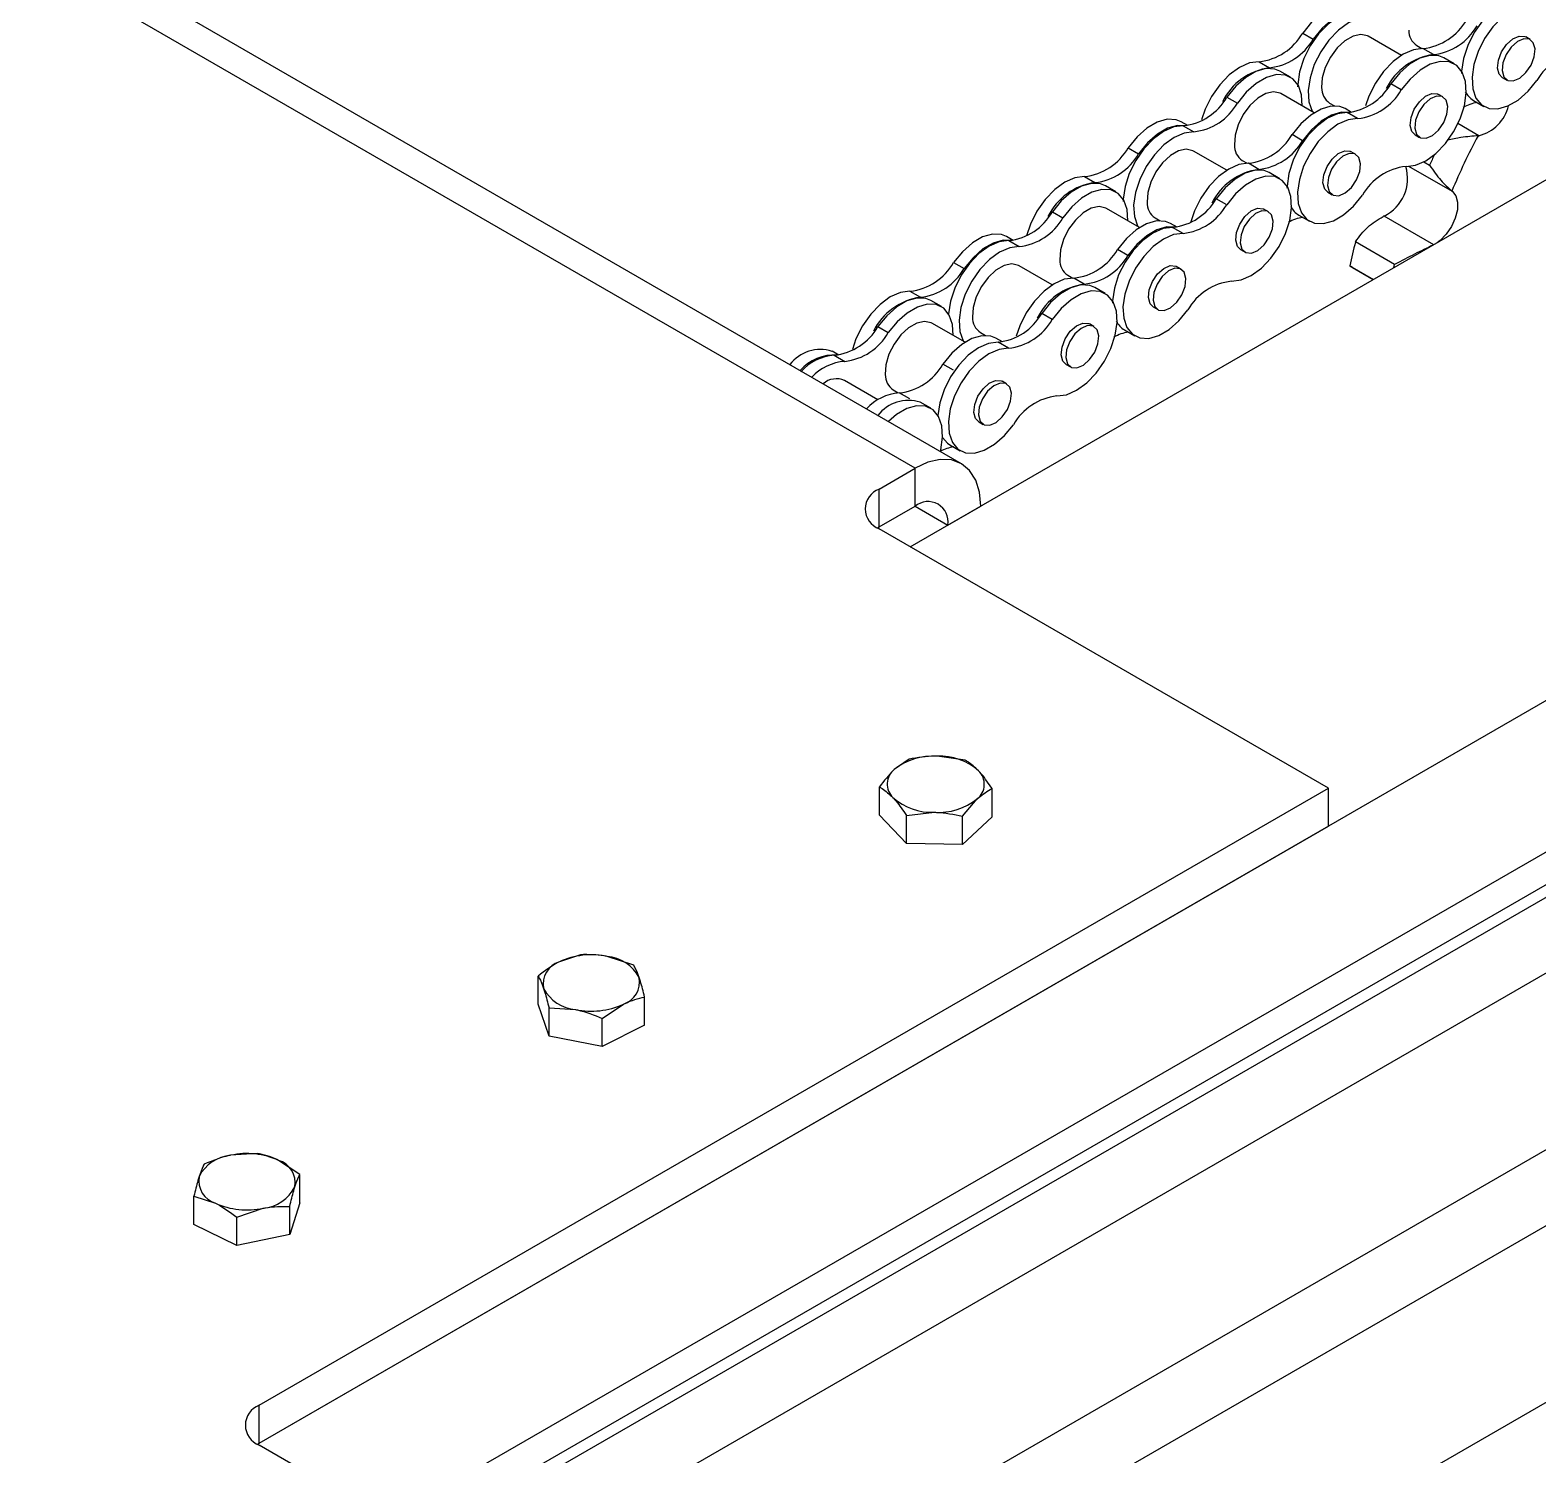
# Model space of a CAD drawing. Header units: metres. Extents: x 0 to 21025, y 0 to 14850.
# Drawn here: x 12604.3 to 12759.1, y 4467.9 to 4614.2 of the extents above; entities that cross this region are included whole.
import ezdxf

# ---------------------------------------------------------------- set-up
doc = ezdxf.new("R2010")
doc.units = ezdxf.units.M
doc.header["$LTSCALE"] = 25
doc.layers.add('SL4', color=4, linetype='Continuous')

msp = doc.modelspace()

# ---------------------------------------------------------------- linework, layer by layer
at = {"layer": 'SL4'}
for p, q in [((12694.644, 4561.139), (13249.722, 4881.578)), ((12627.802, 4469.097), (13296.02, 4854.851)), ((13302.755, 4843.186), (12635.952, 4458.248)), ((12695.145, 4569.207), (12603.221, 4622.274)), ((12699.907, 4569.679), (12607.983, 4622.745)), ((12734.932, 4613.898), (12736.007, 4613.277)), ((12745.061, 4611.602), (12741.654, 4613.569)), ((12746.653, 4612.603), (12747.166, 4612.307)), ((12758.293, 4613.225), (12757.827, 4613.494)), ((12730.453, 4610.951), (12731.528, 4610.331)), ((12748.351, 4611.684), (12747.276, 4612.304)), ((12750.499, 4610.727), (12749.424, 4611.347)), ((12733.676, 4609.374), (12732.601, 4609.995)), ((12755.429, 4609.34), (12755.894, 4609.071)), ((12745.054, 4608.055), (12743.979, 4608.675)), ((12727.156, 4607.323), (12728.231, 4606.702)), ((12736.103, 4605.71), (12732.696, 4607.677)), ((12737.695, 4606.71), (12738.207, 4606.414)), ((12749.334, 4607.333), (12748.869, 4607.602)), ((12752.463, 4606.986), (12753.538, 4606.365)), ((12723.136, 4604.394), (12722.46, 4604.784)), ((12739.959, 4605.747), (12739.283, 4606.137)), ((12740.574, 4605.108), (12739.5, 4605.729)), ((12722.677, 4604.376), (12723.751, 4603.756)), ((12734.913, 4602.845), (12733.838, 4603.465)), ((12746.47, 4603.447), (12746.936, 4603.178)), ((12753.029, 4603.356), (12750.872, 4604.6)), ((12717.015, 4602.112), (12718.09, 4601.492)), ((12727.144, 4599.817), (12723.737, 4601.784)), ((12740.376, 4601.44), (12739.91, 4601.709)), ((12728.736, 4600.817), (12729.249, 4600.522)), ((12730.434, 4599.898), (12729.359, 4600.519)), ((12750.306, 4597.623), (12745.84, 4600.201)), ((12747.371, 4600.673), (12747.962, 4600.332)), ((12712.536, 4599.166), (12713.611, 4598.546)), ((12732.582, 4598.941), (12731.507, 4599.562)), ((12715.759, 4597.589), (12714.684, 4598.209)), ((12727.137, 4596.269), (12726.062, 4596.89)), ((12737.512, 4597.554), (12737.977, 4597.286)), ((12709.239, 4595.537), (12710.314, 4594.917)), ((12718.186, 4593.925), (12714.779, 4595.891)), ((12731.417, 4595.547), (12730.951, 4595.816)), ((12719.778, 4594.925), (12720.29, 4594.629)), ((12722.042, 4593.962), (12721.366, 4594.352)), ((12722.657, 4593.323), (12721.583, 4593.944)), ((12734.546, 4595.2), (12735.621, 4594.58)), ((12748.38, 4592.161), (12743.282, 4595.104)), ((12705.219, 4592.609), (12704.543, 4592.999)), ((12704.76, 4592.591), (12705.834, 4591.971)), ((12744.37, 4590.143), (12740.349, 4592.464)), ((12716.996, 4591.059), (12715.921, 4591.68)), ((12728.553, 4591.662), (12729.019, 4591.393)), ((12699.098, 4590.327), (12700.173, 4589.707)), ((12709.227, 4588.032), (12705.82, 4589.999)), ((12722.459, 4589.655), (12721.993, 4589.924)), ((12739.779, 4589.994), (12742.204, 4588.594)), ((12740.058, 4589.857), (12739.779, 4589.994)), ((12740.038, 4589.821), (12742.183, 4588.582)), ((12710.819, 4589.032), (12711.332, 4588.736)), ((12712.517, 4588.113), (12711.442, 4588.733)), ((12714.665, 4587.156), (12713.59, 4587.777)), ((12694.619, 4587.381), (12695.694, 4586.76)), ((12697.842, 4585.804), (12696.767, 4586.424)), ((12861.826, 4585.274), (12656.765, 4466.895)), ((12862.952, 4584.624), (12657.891, 4466.245)), ((12709.22, 4584.484), (12708.145, 4585.105)), ((12719.595, 4585.769), (12720.06, 4585.5)), ((12691.322, 4583.752), (12692.397, 4583.132)), ((12700.269, 4582.139), (12696.862, 4584.106)), ((12701.861, 4583.14), (12702.373, 4582.844)), ((12713.5, 4583.762), (12713.034, 4584.031)), ((12716.629, 4583.415), (12717.704, 4582.795)), ((12704.125, 4582.176), (12703.449, 4582.566)), ((12704.74, 4581.538), (12703.665, 4582.158)), ((12687.302, 4580.824), (12686.626, 4581.214)), ((12686.843, 4580.806), (12687.917, 4580.185)), ((12699.079, 4579.274), (12698.004, 4579.895)), ((12710.636, 4579.877), (12711.102, 4579.608)), ((12864.194, 4577.573), (12657.891, 4458.476)), ((12691.31, 4576.247), (12687.903, 4578.213)), ((12692.902, 4577.247), (12693.415, 4576.951)), ((12694.599, 4576.328), (12693.525, 4576.948)), ((12704.542, 4577.87), (12704.076, 4578.138)), ((12696.748, 4575.371), (12695.673, 4575.991)), ((12701.678, 4573.984), (12702.143, 4573.715)), ((12698.712, 4571.63), (12699.787, 4571.009)), ((12691.442, 4567.069), (12695.145, 4569.207)), ((12695.145, 4565.318), (12695.145, 4569.207)), ((12691.442, 4563.18), (12691.442, 4567.069)), ((12691.442, 4563.18), (12695.145, 4565.318)), ((12695.145, 4565.318), (12698.513, 4563.374)), ((12698.513, 4563.374), (12701.88, 4565.318)), ((12701.88, 4565.316), (12701.88, 4565.318)), ((12691.282, 4563.084), (12691.442, 4563.18)), ((12737.573, 4536.356), (12691.442, 4562.987)), ((12698.513, 4563.372), (12698.513, 4563.374)), ((12848.877, 4550.579), (12679.229, 4452.643)), ((12700.292, 4539.239), (12697.406, 4539.65)), ((12694.52, 4539.331), (12693.009, 4538.276)), ((12627.802, 4472.986), (12737.573, 4536.356)), ((12691.497, 4533.59), (12691.497, 4536.492)), ((12700.016, 4533.469), (12701.528, 4535.253)), ((12703.04, 4533.406), (12703.04, 4536.308)), ((12737.573, 4532.467), (12737.573, 4536.356)), ((12694.245, 4530.659), (12691.497, 4533.59)), ((12694.245, 4533.56), (12697.131, 4533.879)), ((12694.245, 4530.659), (12694.245, 4533.56)), ((12700.016, 4530.567), (12700.016, 4533.469)), ((12627.802, 4469.097), (12737.573, 4532.467)), ((12703.04, 4533.406), (12700.016, 4530.567)), ((12700.016, 4530.567), (12694.245, 4530.659)), ((12660.798, 4519.26), (12658.624, 4518.528)), ((12666.261, 4518.182), (12663.53, 4519.086)), ((12656.45, 4514.166), (12656.45, 4517.067)), ((12667.376, 4512.01), (12667.376, 4514.912)), ((12657.565, 4510.896), (12656.45, 4514.166)), ((12657.565, 4510.896), (12657.565, 4513.797)), ((12657.565, 4513.797), (12660.296, 4513.623)), ((12663.028, 4512.719), (12665.202, 4514.18)), ((12663.028, 4509.818), (12663.028, 4512.719)), ((12667.376, 4512.01), (12663.028, 4509.818)), ((12663.028, 4509.818), (12657.565, 4510.896)), ((12627.602, 4498.857), (12624.882, 4498.664)), ((12631.997, 4496.697), (12629.799, 4498.142)), ((12631.997, 4493.795), (12631.997, 4496.697)), ((12767.757, 4495.972), (12706.287, 4460.486)), ((12621.118, 4491.561), (12621.118, 4494.462)), ((12621.118, 4494.462), (12623.316, 4493.747)), ((12625.514, 4492.301), (12628.233, 4493.225)), ((12631.997, 4493.795), (12630.953, 4490.517)), ((12630.953, 4490.517), (12630.953, 4493.418)), ((12625.514, 4489.4), (12625.514, 4492.301)), ((12625.514, 4489.4), (12621.118, 4491.561)), ((12630.953, 4490.517), (12625.514, 4489.4)), ((12770.557, 4479.44), (12676.977, 4425.417)), ((12627.802, 4469.097), (12627.802, 4472.986)), ((12627.642, 4469.001), (12627.802, 4469.097)), ((12635.948, 4464.202), (12627.802, 4468.904))]:
    msp.add_line(p, q, dxfattribs=at)
at = {"layer": 'SL4', "flags": 128}
for points in [[(12757.417, 4617.514), (12756.438, 4617.389), (12755.396, 4616.931), (12754.356, 4616.171), (12753.382, 4615.156), (12752.537, 4613.949), (12751.874, 4612.627), (12751.433, 4611.273), (12751.243, 4609.971), (12751.237, 4609.743)], [(12740.594, 4616.162), (12739.615, 4616.036), (12738.573, 4615.579), (12737.533, 4614.819), (12736.559, 4613.803), (12735.714, 4612.597), (12735.051, 4611.275), (12734.61, 4609.92), (12734.42, 4608.618), (12734.414, 4608.39)], [(12740.377, 4616.57), (12739.854, 4616.78), (12738.931, 4616.823), (12737.912, 4616.528), (12736.863, 4615.914), (12735.848, 4615.018), (12734.932, 4613.898)], [(12741.668, 4615.541), (12740.69, 4615.415), (12739.648, 4614.958), (12738.608, 4614.198), (12737.634, 4613.183), (12736.789, 4611.976), (12736.125, 4610.654), (12735.685, 4609.3), (12735.495, 4607.998), (12735.568, 4606.831), (12735.899, 4605.872), (12735.937, 4605.806)], [(12740.905, 4616.165), (12740.006, 4616.203), (12738.987, 4615.908), (12737.938, 4615.293), (12736.923, 4614.398), (12736.007, 4613.277)], [(12758.491, 4616.894), (12757.513, 4616.768), (12756.471, 4616.311), (12755.431, 4615.551), (12754.457, 4614.535), (12753.612, 4613.329), (12752.948, 4612.007), (12752.508, 4610.652), (12752.318, 4609.351), (12752.391, 4608.184), (12752.722, 4607.225), (12753.291, 4606.534), (12754.061, 4606.155), (12754.984, 4606.112), (12756.002, 4606.406), (12757.052, 4607.021), (12758.067, 4607.917), (12758.983, 4609.037)], [(12741.654, 4613.569), (12741.59, 4613.604), (12740.903, 4613.755), (12740.106, 4613.584), (12739.272, 4613.107), (12738.473, 4612.366), (12737.781, 4611.428), (12737.257, 4610.375), (12736.948, 4609.302), (12736.881, 4608.302)], [(12754.936, 4610.304), (12755.02, 4611.11), (12755.348, 4611.963), (12755.871, 4612.733), (12756.51, 4613.303), (12757.166, 4613.585), (12757.741, 4613.537), (12757.827, 4613.494)], [(12755.402, 4610.035), (12755.576, 4609.398), (12755.981, 4609.028), (12756.555, 4608.98), (12757.211, 4609.262), (12757.85, 4609.832), (12758.373, 4610.602), (12758.702, 4611.455), (12758.785, 4612.261), (12758.611, 4612.898), (12758.206, 4613.268), (12757.632, 4613.316), (12756.976, 4613.034), (12756.337, 4612.464), (12755.814, 4611.695), (12755.485, 4610.842), (12755.402, 4610.035)], [(12730.453, 4610.951), (12729.475, 4610.826), (12728.432, 4610.369), (12727.392, 4609.608), (12726.419, 4608.593), (12725.573, 4607.386), (12724.91, 4606.064), (12724.538, 4604.98)], [(12747.276, 4612.304), (12746.298, 4612.178), (12745.255, 4611.721), (12744.215, 4610.961), (12743.242, 4609.946), (12742.396, 4608.739), (12741.733, 4607.417), (12741.384, 4606.415)], [(12749.424, 4611.347), (12748.901, 4611.557), (12747.978, 4611.601), (12746.959, 4611.306), (12745.91, 4610.691), (12744.895, 4609.796), (12743.979, 4608.675)], [(12745.545, 4600.198), (12746.523, 4600.324), (12747.565, 4600.781), (12748.606, 4601.541), (12749.579, 4602.557), (12750.424, 4603.763), (12751.088, 4605.085), (12751.529, 4606.44), (12751.718, 4607.741), (12751.645, 4608.908), (12751.314, 4609.867), (12750.746, 4610.558), (12749.976, 4610.937), (12749.052, 4610.98), (12748.034, 4610.685), (12746.984, 4610.071), (12745.97, 4609.175), (12745.054, 4608.055)], [(12732.601, 4609.995), (12732.078, 4610.205), (12731.155, 4610.248), (12730.136, 4609.953), (12729.087, 4609.339), (12728.072, 4608.443), (12727.156, 4607.323)], [(12734.896, 4606.406), (12734.822, 4607.556), (12734.491, 4608.515), (12733.923, 4609.205), (12733.153, 4609.584), (12732.229, 4609.628), (12731.211, 4609.333), (12730.161, 4608.718), (12729.147, 4607.823), (12728.231, 4606.702)], [(12755.429, 4609.34), (12755.11, 4609.667), (12754.936, 4610.304)], [(12732.696, 4607.677), (12732.631, 4607.712), (12731.944, 4607.862), (12731.148, 4607.691), (12730.313, 4607.214), (12729.514, 4606.474), (12728.822, 4605.536), (12728.298, 4604.483), (12727.989, 4603.409), (12727.923, 4602.41)], [(12739.283, 4606.137), (12738.76, 4606.347), (12737.837, 4606.391), (12736.818, 4606.096), (12735.769, 4605.481), (12734.754, 4604.585), (12733.838, 4603.465)], [(12745.977, 4604.411), (12746.061, 4605.218), (12746.39, 4606.071), (12746.913, 4606.841), (12747.551, 4607.41), (12748.208, 4607.692), (12748.782, 4607.645), (12748.869, 4607.602)], [(12746.443, 4604.143), (12746.617, 4603.506), (12747.022, 4603.135), (12747.596, 4603.087), (12748.253, 4603.37), (12748.891, 4603.939), (12749.415, 4604.709), (12749.743, 4605.562), (12749.827, 4606.368), (12749.653, 4607.005), (12749.248, 4607.376), (12748.674, 4607.424), (12748.017, 4607.141), (12747.379, 4606.572), (12746.855, 4605.802), (12746.527, 4604.949), (12746.443, 4604.143)], [(12722.46, 4604.784), (12721.937, 4604.995), (12721.014, 4605.038), (12719.995, 4604.743), (12718.946, 4604.129), (12717.931, 4603.233), (12717.015, 4602.112)], [(12739.5, 4605.729), (12738.521, 4605.603), (12737.479, 4605.146), (12736.439, 4604.386), (12735.465, 4603.371), (12734.62, 4602.164), (12733.956, 4600.842), (12733.516, 4599.487), (12733.326, 4598.186), (12733.32, 4597.957)], [(12740.574, 4605.108), (12739.596, 4604.983), (12738.554, 4604.526), (12737.514, 4603.765), (12736.54, 4602.75), (12735.695, 4601.543), (12735.031, 4600.221), (12734.591, 4598.867), (12734.401, 4597.565), (12734.474, 4596.398), (12734.805, 4595.439), (12735.374, 4594.749), (12736.144, 4594.37), (12737.067, 4594.326), (12738.085, 4594.621), (12739.135, 4595.236), (12740.15, 4596.131), (12741.066, 4597.252)], [(12739.811, 4605.733), (12738.912, 4605.77), (12737.893, 4605.475), (12736.844, 4604.861), (12735.829, 4603.965), (12734.913, 4602.845)], [(12722.677, 4604.376), (12721.698, 4604.251), (12720.656, 4603.793), (12719.616, 4603.033), (12718.642, 4602.018), (12717.797, 4600.811), (12717.134, 4599.489), (12716.693, 4598.135), (12716.503, 4596.833), (12716.497, 4596.605)], [(12723.751, 4603.756), (12722.773, 4603.63), (12721.731, 4603.173), (12720.691, 4602.413), (12719.717, 4601.397), (12718.872, 4600.191), (12718.208, 4598.869), (12717.768, 4597.514), (12717.578, 4596.213), (12717.651, 4595.046), (12717.982, 4594.087), (12718.019, 4594.02)], [(12722.988, 4604.38), (12722.089, 4604.418), (12721.07, 4604.123), (12720.021, 4603.508), (12719.006, 4602.612), (12718.09, 4601.492)], [(12746.47, 4603.447), (12746.151, 4603.775), (12745.977, 4604.411)], [(12723.737, 4601.784), (12723.673, 4601.819), (12722.986, 4601.969), (12722.189, 4601.798), (12721.355, 4601.322), (12720.556, 4600.581), (12719.864, 4599.643), (12719.34, 4598.59), (12719.031, 4597.516), (12718.964, 4596.517)], [(12737.019, 4598.519), (12737.103, 4599.325), (12737.431, 4600.178), (12737.954, 4600.948), (12738.593, 4601.517), (12739.249, 4601.8), (12739.824, 4601.752), (12739.91, 4601.709)], [(12737.485, 4598.25), (12737.658, 4597.613), (12738.064, 4597.243), (12738.638, 4597.195), (12739.294, 4597.477), (12739.933, 4598.047), (12740.456, 4598.816), (12740.785, 4599.669), (12740.868, 4600.476), (12740.694, 4601.113), (12740.289, 4601.483), (12739.715, 4601.531), (12739.059, 4601.249), (12738.42, 4600.679), (12737.897, 4599.909), (12737.568, 4599.056), (12737.485, 4598.25)], [(12729.359, 4600.519), (12728.381, 4600.393), (12727.338, 4599.936), (12726.298, 4599.176), (12725.325, 4598.16), (12724.479, 4596.954), (12723.816, 4595.632), (12723.41, 4594.419)], [(12712.536, 4599.166), (12711.558, 4599.041), (12710.515, 4598.583), (12709.475, 4597.823), (12708.502, 4596.808), (12707.656, 4595.601), (12706.993, 4594.279), (12706.587, 4593.066)], [(12714.684, 4598.209), (12714.161, 4598.419), (12713.238, 4598.463), (12712.219, 4598.168), (12711.17, 4597.553), (12710.155, 4596.658), (12709.239, 4595.537)], [(12731.507, 4599.562), (12730.984, 4599.772), (12730.061, 4599.815), (12729.042, 4599.521), (12727.993, 4598.906), (12726.978, 4598.01), (12726.062, 4596.89)], [(12727.628, 4588.413), (12728.606, 4588.539), (12729.648, 4588.996), (12730.689, 4589.756), (12731.662, 4590.771), (12732.507, 4591.978), (12733.171, 4593.3), (12733.612, 4594.654), (12733.801, 4595.956), (12733.728, 4597.123), (12733.397, 4598.082), (12732.829, 4598.773), (12732.059, 4599.152), (12731.135, 4599.195), (12730.117, 4598.9), (12729.067, 4598.286), (12728.053, 4597.39), (12727.137, 4596.269)], [(12737.512, 4597.554), (12737.193, 4597.882), (12737.019, 4598.519)], [(12716.979, 4594.621), (12716.905, 4595.77), (12716.574, 4596.729), (12716.006, 4597.42), (12715.236, 4597.799), (12714.312, 4597.842), (12713.294, 4597.548), (12712.244, 4596.933), (12711.23, 4596.037), (12710.314, 4594.917)], [(12750.306, 4597.623), (12750.662, 4597.17), (12750.837, 4596.522), (12750.816, 4595.735), (12750.602, 4594.875), (12750.211, 4594.018), (12749.679, 4593.238), (12749.051, 4592.6), (12748.736, 4592.365)], [(12714.779, 4595.891), (12714.714, 4595.926), (12714.027, 4596.077), (12713.231, 4595.906), (12712.396, 4595.429), (12711.597, 4594.689), (12710.905, 4593.75), (12710.381, 4592.697), (12710.072, 4591.624), (12710.006, 4590.624)], [(12728.06, 4592.626), (12728.144, 4593.432), (12728.473, 4594.285), (12728.996, 4595.055), (12729.634, 4595.625), (12730.291, 4595.907), (12730.865, 4595.859), (12730.951, 4595.816)], [(12728.526, 4592.357), (12728.7, 4591.72), (12729.105, 4591.35), (12729.679, 4591.302), (12730.336, 4591.585), (12730.974, 4592.154), (12731.498, 4592.924), (12731.826, 4593.777), (12731.91, 4594.583), (12731.736, 4595.22), (12731.331, 4595.591), (12730.756, 4595.638), (12730.1, 4595.356), (12729.462, 4594.786), (12728.938, 4594.017), (12728.61, 4593.164), (12728.526, 4592.357)], [(12721.583, 4593.944), (12720.604, 4593.818), (12719.562, 4593.361), (12718.522, 4592.601), (12717.548, 4591.585), (12716.703, 4590.379), (12716.039, 4589.057), (12715.599, 4587.702), (12715.409, 4586.401), (12715.403, 4586.172)], [(12721.366, 4594.352), (12720.843, 4594.562), (12719.92, 4594.605), (12718.901, 4594.31), (12717.852, 4593.696), (12716.837, 4592.8), (12715.921, 4591.68)], [(12721.894, 4593.947), (12720.995, 4593.985), (12719.976, 4593.69), (12718.927, 4593.075), (12717.912, 4592.18), (12716.996, 4591.059)], [(12704.76, 4592.591), (12703.781, 4592.465), (12702.739, 4592.008), (12701.699, 4591.248), (12700.725, 4590.233), (12699.88, 4589.026), (12699.216, 4587.704), (12698.776, 4586.35), (12698.587, 4585.065)], [(12704.543, 4592.999), (12704.02, 4593.209), (12703.097, 4593.253), (12702.078, 4592.958), (12701.029, 4592.343), (12700.014, 4591.448), (12699.098, 4590.327)], [(12705.07, 4592.595), (12704.172, 4592.632), (12703.153, 4592.337), (12702.104, 4591.723), (12701.089, 4590.827), (12700.173, 4589.707)], [(12722.657, 4593.323), (12721.679, 4593.198), (12720.637, 4592.74), (12719.596, 4591.98), (12718.623, 4590.965), (12717.778, 4589.758), (12717.114, 4588.436), (12716.674, 4587.082), (12716.484, 4585.78), (12716.557, 4584.613), (12716.888, 4583.654), (12717.456, 4582.963), (12718.227, 4582.584), (12719.15, 4582.541), (12720.168, 4582.836), (12721.218, 4583.451), (12722.233, 4584.346), (12723.149, 4585.467)], [(12728.553, 4591.662), (12728.234, 4591.989), (12728.06, 4592.626)], [(12705.834, 4591.971), (12704.856, 4591.845), (12703.814, 4591.388), (12702.774, 4590.628), (12701.8, 4589.612), (12700.955, 4588.406), (12700.291, 4587.084), (12699.851, 4585.729), (12699.661, 4584.427), (12699.734, 4583.261), (12700.065, 4582.302), (12700.102, 4582.235)], [(12705.82, 4589.999), (12705.756, 4590.034), (12705.068, 4590.184), (12704.272, 4590.013), (12703.437, 4589.536), (12702.639, 4588.796), (12701.947, 4587.858), (12701.423, 4586.805), (12701.114, 4585.731), (12701.047, 4584.732)], [(12719.102, 4586.734), (12719.186, 4587.54), (12719.514, 4588.393), (12720.037, 4589.163), (12720.676, 4589.732), (12721.332, 4590.014), (12721.907, 4589.967), (12721.993, 4589.924)], [(12719.568, 4586.465), (12719.741, 4585.828), (12720.146, 4585.457), (12720.721, 4585.41), (12721.377, 4585.692), (12722.016, 4586.261), (12722.539, 4587.031), (12722.868, 4587.884), (12722.951, 4588.69), (12722.777, 4589.327), (12722.372, 4589.698), (12721.798, 4589.746), (12721.142, 4589.463), (12720.503, 4588.894), (12719.98, 4588.124), (12719.651, 4587.271), (12719.568, 4586.465)], [(12744.282, 4589.794), (12744.292, 4589.833), (12744.37, 4590.143)], [(12711.442, 4588.733), (12710.463, 4588.608), (12709.421, 4588.151), (12708.381, 4587.39), (12707.407, 4586.375), (12706.562, 4585.169), (12705.899, 4583.846), (12705.527, 4582.762)], [(12713.59, 4587.777), (12713.067, 4587.987), (12712.144, 4588.03), (12711.125, 4587.735), (12710.076, 4587.121), (12709.061, 4586.225), (12708.145, 4585.105)], [(12694.619, 4587.381), (12693.641, 4587.255), (12692.598, 4586.798), (12691.558, 4586.038), (12690.585, 4585.023), (12689.739, 4583.816), (12689.076, 4582.494), (12688.704, 4581.41)], [(12696.767, 4586.424), (12696.244, 4586.634), (12695.321, 4586.678), (12694.302, 4586.383), (12693.253, 4585.768), (12692.238, 4584.872), (12691.322, 4583.752)], [(12699.062, 4582.836), (12698.988, 4583.985), (12698.657, 4584.944), (12698.089, 4585.635), (12697.319, 4586.014), (12696.395, 4586.057), (12695.377, 4585.762), (12694.327, 4585.148), (12693.313, 4584.252), (12692.397, 4583.132)], [(12709.711, 4576.628), (12710.689, 4576.753), (12711.731, 4577.21), (12712.772, 4577.971), (12713.745, 4578.986), (12714.59, 4580.193), (12715.254, 4581.515), (12715.695, 4582.869), (12715.884, 4584.171), (12715.811, 4585.338), (12715.48, 4586.297), (12714.912, 4586.987), (12714.142, 4587.366), (12713.218, 4587.41), (12712.2, 4587.115), (12711.15, 4586.5), (12710.136, 4585.605), (12709.22, 4584.484)], [(12719.595, 4585.769), (12719.276, 4586.097), (12719.102, 4586.734)], [(12696.862, 4584.106), (12696.797, 4584.141), (12696.11, 4584.291), (12695.314, 4584.121), (12694.479, 4583.644), (12693.68, 4582.903), (12692.988, 4581.965), (12692.464, 4580.912), (12692.155, 4579.838), (12692.089, 4578.839)], [(12710.143, 4580.841), (12710.227, 4581.647), (12710.556, 4582.5), (12711.079, 4583.27), (12711.717, 4583.839), (12712.374, 4584.122), (12712.948, 4584.074), (12713.034, 4584.031)], [(12710.609, 4580.572), (12710.783, 4579.935), (12711.188, 4579.565), (12711.762, 4579.517), (12712.419, 4579.799), (12713.057, 4580.369), (12713.581, 4581.139), (12713.909, 4581.992), (12713.993, 4582.798), (12713.819, 4583.435), (12713.414, 4583.805), (12712.839, 4583.853), (12712.183, 4583.571), (12711.545, 4583.001), (12711.021, 4582.231), (12710.693, 4581.378), (12710.609, 4580.572)], [(12703.665, 4582.158), (12702.687, 4582.033), (12701.645, 4581.576), (12700.605, 4580.815), (12699.631, 4579.8), (12698.786, 4578.593), (12698.122, 4577.271), (12697.682, 4575.917), (12697.492, 4574.615), (12697.491, 4574.598)], [(12703.449, 4582.566), (12702.926, 4582.777), (12702.003, 4582.82), (12700.984, 4582.525), (12699.935, 4581.911), (12698.92, 4581.015), (12698.004, 4579.895)], [(12704.74, 4581.538), (12703.762, 4581.412), (12702.72, 4580.955), (12701.679, 4580.195), (12700.706, 4579.18), (12699.861, 4577.973), (12699.197, 4576.651), (12698.757, 4575.296), (12698.567, 4573.995), (12698.64, 4572.828), (12698.971, 4571.869), (12699.539, 4571.178), (12700.31, 4570.799), (12701.233, 4570.756), (12702.251, 4571.051), (12703.301, 4571.665), (12704.316, 4572.561), (12705.232, 4573.681)], [(12710.636, 4579.877), (12710.317, 4580.204), (12710.143, 4580.841)], [(12701.185, 4574.948), (12701.269, 4575.755), (12701.597, 4576.608), (12702.12, 4577.377), (12702.759, 4577.947), (12703.415, 4578.229), (12703.99, 4578.181), (12704.076, 4578.138)], [(12701.651, 4574.679), (12701.824, 4574.043), (12702.229, 4573.672), (12702.804, 4573.624), (12703.46, 4573.907), (12704.099, 4574.476), (12704.622, 4575.246), (12704.951, 4576.099), (12705.034, 4576.905), (12704.86, 4577.542), (12704.455, 4577.913), (12703.881, 4577.96), (12703.224, 4577.678), (12702.586, 4577.109), (12702.063, 4576.339), (12701.734, 4575.486), (12701.651, 4574.679)], [(12697.739, 4570.93), (12697.777, 4571.084), (12697.967, 4572.385), (12697.894, 4573.552), (12697.563, 4574.511), (12696.995, 4575.202), (12696.225, 4575.581), (12695.301, 4575.624), (12694.283, 4575.33), (12693.233, 4574.715), (12692.406, 4574.009)], [(12701.678, 4573.984), (12701.359, 4574.311), (12701.185, 4574.948)], [(12697.966, 4572.368), (12698.465, 4571.799), (12698.712, 4571.63)], [(12701.88, 4565.318), (12701.751, 4566.76), (12701.368, 4567.998), (12700.745, 4568.983), (12699.908, 4569.678), (12698.887, 4570.056), (12697.723, 4570.103), (12696.459, 4569.816), (12695.145, 4569.207)]]:
    msp.add_lwpolyline(points, dxfattribs=at)
at = {"layer": 'SL4'}
for centre, radius, start, end in [((12747.652, 4614.117), 1.814, 177.53814, 236.59203), ((12746.625, 4618.172), 5.904, 276.33217, 330.33915), ((12747.699, 4617.552), 5.904, 276.33217, 330.33915), ((12729.802, 4616.819), 5.904, 276.33217, 330.33915), ((12730.876, 4616.199), 5.904, 276.33217, 330.33915), ((12749.236, 4605.364), 6.381, 97.9776, 153.64884), ((12764.113, 4606.115), 5.904, 96.33217, 150.33915), ((12732.413, 4604.012), 6.381, 97.9776, 153.64884), ((12738.693, 4608.224), 1.814, 177.53814, 236.59203), ((12738.848, 4611.597), 5.904, 276.33217, 330.33915), ((12739.923, 4610.976), 5.904, 276.33217, 330.33915), ((12753.607, 4608.889), 2.221, 207.1376, 238.99164), ((12722.025, 4610.244), 5.904, 276.33217, 330.33915), ((12723.1, 4609.624), 5.904, 276.33217, 330.33915), ((12753.427, 4602.773), 4.022, 98.06816, 120.32274), ((12751.976, 4607.437), 4.215, 284.4561, 346.28038), ((12728.708, 4606.387), 5.904, 276.33217, 330.33915), ((12806.091, 4574.628), 60.411, 151.61094, 157.57892), ((12753.381, 4596.203), 7.161, 92.81699, 93.48582), ((12711.885, 4605.034), 5.904, 276.33217, 330.33915), ((12729.735, 4602.332), 1.814, 177.53814, 236.59203), ((12729.782, 4605.766), 5.904, 276.33217, 330.33915), ((12712.959, 4604.414), 5.904, 276.33217, 330.33915), ((12746.196, 4594.33), 5.904, 96.33217, 150.33915), ((12741.412, 4598.964), 4.289, 295.84774, 16.73667), ((12809.498, 4572.61), 67.492, 154.73224, 155.74878), ((12714.496, 4592.226), 6.381, 97.9776, 153.64884), ((12731.319, 4593.579), 6.381, 97.9776, 153.64884), ((12720.931, 4599.812), 5.904, 276.33217, 330.33915), ((12753.524, 4601.758), 5.24, 231.27952, 232.10321), ((12704.108, 4598.459), 5.904, 276.33217, 330.33915), ((12720.776, 4596.439), 1.814, 177.53814, 236.59203), ((12722.006, 4599.191), 5.904, 276.33217, 330.33915), ((12735.69, 4597.104), 2.221, 207.1376, 238.99164), ((12705.183, 4597.839), 5.904, 276.33217, 330.33915), ((12735.509, 4590.987), 4.022, 98.06816, 120.32274), ((12748.91, 4583.497), 12.899, 115.86805, 116.31984), ((12793.221, 4578.971), 54.566, 165.68399, 168.34579), ((12710.791, 4594.601), 5.904, 276.33217, 330.33915), ((12711.865, 4593.981), 5.904, 276.33217, 330.33915), ((12754.008, 4580.554), 12.899, 115.86805, 116.31984), ((12693.968, 4593.249), 5.904, 276.33217, 330.33915), ((12695.042, 4592.628), 5.904, 276.33217, 330.33915), ((12711.818, 4590.546), 1.814, 177.53814, 236.59203), ((12713.402, 4581.794), 6.381, 97.9776, 153.64884), ((12728.279, 4582.545), 5.904, 96.33217, 150.33915), ((12696.579, 4580.441), 6.381, 97.9776, 153.64884), ((12702.859, 4584.654), 1.814, 177.53814, 236.59203), ((12703.014, 4588.026), 5.904, 276.33217, 330.33915), ((12686.191, 4586.674), 5.904, 276.33217, 330.33915), ((12687.266, 4586.053), 5.904, 276.33217, 330.33915), ((12704.089, 4587.406), 5.904, 276.33217, 330.33915), ((12717.592, 4579.202), 4.022, 98.06816, 120.32274), ((12717.773, 4585.319), 2.221, 207.1376, 238.99164), ((12685.417, 4577.467), 3.937, 72.11744, 142.71135), ((12686.778, 4576.361), 4.464, 85.17226, 139.98445), ((12687.215, 4575.722), 5.097, 94.19499, 138.29899), ((12688.281, 4575.135), 5.063, 94.1143, 137.60151), ((12692.874, 4582.816), 5.904, 276.33217, 330.33915), ((12687.059, 4576.355), 2.041, 65.57707, 131.68277), ((12693.901, 4578.761), 1.814, 177.53814, 236.59203), ((12693.888, 4571.898), 5.063, 94.1143, 137.60151), ((12694.464, 4572.244), 3.937, 72.11744, 142.71135), ((12710.362, 4570.76), 5.904, 96.33217, 150.33915), ((12699.665, 4567.461), 3.977, 98.01298, 119.12079), ((12692.216, 4565.028), 2.183, 110.78342, 249.21658), ((12696.46, 4563.707), 2.08, 350.78596, 129.20329), ((12697.005, 4533.208), 6.454, 86.44007, 128.25879), ((12697.639, 4533.549), 6.106, 48.73783, 92.18691), ((12694.199, 4536.773), 1.917, 128.39067, 226.14175), ((12700.337, 4536.756), 1.917, 308.39067, 46.14175), ((12696.898, 4539.98), 6.106, 228.73783, 272.18691), ((12697.531, 4540.321), 6.454, 266.44007, 308.25879), ((12659.328, 4516.267), 2.368, 107.29651, 191.46148), ((12661.925, 4511.339), 7.911, 78.29989, 114.66513), ((12663.165, 4514.959), 4.143, 28.12254, 84.95283), ((12664.498, 4516.441), 2.368, 287.29651, 11.46148), ((12660.661, 4517.75), 4.143, 208.12254, 264.95283), ((12661.901, 4521.37), 7.911, 258.29989, 294.66513), ((12625.261, 4494.614), 4.067, 95.35049, 152.91436), ((12626.543, 4490.891), 7.948, 65.81636, 102.06617), ((12629.108, 4495.839), 2.404, 350.00721, 73.276), ((12624.008, 4496.049), 2.404, 170.00721, 253.276), ((12627.854, 4497.274), 4.067, 275.35049, 332.91436), ((12626.572, 4500.997), 7.948, 245.81636, 282.06617), ((12628.577, 4470.945), 2.183, 110.78342, 249.21658)]:
    msp.add_arc(centre, radius, start, end, dxfattribs=at)
for points, knots in [([(12752.945, 4603.351), (12752.385, 4603.306), (12751.442, 4603.231), (12750.26, 4603.003), (12749.779, 4602.91)], [0, 0, 0, 0, 0.5932438, 1, 1, 1, 1]), ([(12747.962, 4600.332), (12748.344, 4599.786), (12749.107, 4598.695), (12749.867, 4598.011), (12750.247, 4597.67)], [0, 0, 0, 0, 0.5001333, 1, 1, 1, 1]), ([(12740.349, 4592.464), (12740.744, 4593), (12741.534, 4594.071), (12742.639, 4594.73), (12743.19, 4595.059)], [0, 0, 0, 0, 0.500514, 1, 1, 1, 1]), ([(12748.289, 4592.116), (12747.684, 4591.818), (12746.472, 4591.22), (12745.071, 4590.502), (12744.37, 4590.143)], [0, 0, 0, 0, 0.4994786, 1, 1, 1, 1]), ([(12697.406, 4539.65), (12697.338, 4539.651), (12696.363, 4539.661), (12695.408, 4539.49), (12694.52, 4539.331)], [0, 0, 0, 0, 0.0702006, 1, 1, 1, 1]), ([(12693.009, 4538.276), (12692.973, 4538.242), (12692.462, 4537.757), (12691.962, 4537.102), (12691.497, 4536.492)], [0, 0, 0, 0, 0.0702006, 1, 1, 1, 1]), ([(12701.666, 4538.138), (12701.299, 4538.484), (12700.834, 4538.922), (12700.386, 4539.184), (12700.292, 4539.239)], [0, 0, 0, 0, 0.7889992, 1, 1, 1, 1]), ([(12703.04, 4536.308), (12702.692, 4536.828), (12702.238, 4537.506), (12701.774, 4538.019), (12701.666, 4538.138)], [0, 0, 0, 0, 0.7681507, 1, 1, 1, 1]), ([(12691.497, 4536.492), (12691.591, 4536.436), (12692.039, 4536.174), (12692.504, 4535.736), (12692.871, 4535.391)], [0, 0, 0, 0, 0.21100076, 1, 1, 1, 1]), ([(12692.871, 4535.391), (12692.979, 4535.272), (12693.444, 4534.758), (12693.897, 4534.081), (12694.245, 4533.56)], [0, 0, 0, 0, 0.2318493, 1, 1, 1, 1]), ([(12701.528, 4535.253), (12701.564, 4535.286), (12702.074, 4535.76), (12702.575, 4536.044), (12703.04, 4536.308)], [0, 0, 0, 0, 0.0702006, 1, 1, 1, 1]), ([(12697.131, 4533.879), (12697.199, 4533.878), (12698.173, 4533.857), (12699.128, 4533.656), (12700.016, 4533.469)], [0, 0, 0, 0, 0.0702006, 1, 1, 1, 1]), ([(12874.79, 4515.302), (12874.173, 4515.665), (12872.427, 4516.692), (12869.386, 4518.079), (12865.695, 4519.479), (12861.869, 4520.579), (12857.925, 4521.396), (12853.865, 4521.921), (12849.699, 4522.154), (12845.433, 4522.09), (12841.078, 4521.729), (12836.644, 4521.069), (12832.144, 4520.108), (12827.59, 4518.85), (12822.997, 4517.296), (12818.379, 4515.452), (12813.749, 4513.325), (12809.122, 4510.92), (12804.511, 4508.247), (12799.927, 4505.316), (12795.383, 4502.134), (12790.89, 4498.713), (12786.457, 4495.063), (12782.097, 4491.193), (12777.817, 4487.115), (12773.627, 4482.839), (12769.538, 4478.376), (12765.557, 4473.739), (12761.695, 4468.937), (12757.959, 4463.985), (12754.359, 4458.892), (12750.902, 4453.673), (12747.597, 4448.34), (12744.451, 4442.906), (12741.473, 4437.383), (12738.669, 4431.786), (12736.046, 4426.126), (12733.611, 4420.419), (12731.371, 4414.677), (12729.33, 4408.914), (12727.495, 4403.142), (12725.871, 4397.377), (12724.463, 4391.63), (12723.275, 4385.915), (12722.313, 4380.246), (12721.579, 4374.635), (12721.078, 4369.097), (12720.813, 4363.643), (12720.787, 4358.288), (12721.003, 4353.046), (12721.463, 4347.93), (12722.169, 4342.956), (12723.12, 4338.14), (12724.317, 4333.495), (12725.756, 4329.039), (12727.434, 4324.788), (12729.344, 4320.754), (12731.48, 4316.954), (12733.832, 4313.399), (12736.389, 4310.098), (12739.141, 4307.062), (12742.074, 4304.29), (12745.19, 4301.809), (12747.762, 4300.007), (12749.345, 4299.13), (12749.778, 4298.891)], [0, 0, 0, 0, 0.0083248, 0.0235224, 0.0387269, 0.0539751, 0.0693009, 0.0847324, 0.1002907, 0.1159882, 0.1318286, 0.1478066, 0.16391, 0.1801213, 0.1964198, 0.2127847, 0.2291959, 0.2456364, 0.2620916, 0.2785492, 0.2950002, 0.3114399, 0.3278652, 0.3442746, 0.3606677, 0.3770449, 0.3934072, 0.4097561, 0.4260932, 0.4424205, 0.4587398, 0.4750534, 0.4913634, 0.5076719, 0.5239811, 0.5402927, 0.5566087, 0.5729314, 0.5892631, 0.6056058, 0.6219618, 0.6383331, 0.6547215, 0.6711287, 0.6875558, 0.7040035, 0.7204718, 0.7369594, 0.7534637, 0.76998, 0.7864999, 0.8030107, 0.8194978, 0.8359431, 0.8523253, 0.8686214, 0.8848084, 0.9008659, 0.9167787, 0.9325396, 0.9481507, 0.963624, 0.9789806, 0.9942493, 1, 1, 1, 1]), ([(12658.624, 4518.528), (12658.572, 4518.502), (12657.838, 4518.127), (12657.119, 4517.578), (12656.45, 4517.067)], [0, 0, 0, 0, 0.0702006, 1, 1, 1, 1]), ([(12663.53, 4519.086), (12663.465, 4519.098), (12662.542, 4519.275), (12661.639, 4519.267), (12660.798, 4519.26)], [0, 0, 0, 0, 0.0702006, 1, 1, 1, 1]), ([(12666.819, 4516.912), (12666.67, 4517.303), (12666.481, 4517.798), (12666.3, 4518.115), (12666.261, 4518.182)], [0, 0, 0, 0, 0.7889992, 1, 1, 1, 1]), ([(12656.45, 4517.067), (12656.488, 4517), (12656.669, 4516.683), (12656.858, 4516.188), (12657.007, 4515.797)], [0, 0, 0, 0, 0.2110008, 1, 1, 1, 1]), ([(12667.376, 4514.912), (12667.235, 4515.475), (12667.051, 4516.209), (12666.863, 4516.779), (12666.819, 4516.912)], [0, 0, 0, 0, 0.7681507, 1, 1, 1, 1]), ([(12657.007, 4515.797), (12657.051, 4515.665), (12657.24, 4515.094), (12657.423, 4514.36), (12657.565, 4513.797)], [0, 0, 0, 0, 0.2318493, 1, 1, 1, 1]), ([(12665.202, 4514.18), (12665.254, 4514.206), (12665.988, 4514.571), (12666.707, 4514.748), (12667.376, 4514.912)], [0, 0, 0, 0, 0.0702006, 1, 1, 1, 1]), ([(12660.296, 4513.623), (12660.361, 4513.61), (12661.284, 4513.423), (12662.188, 4513.058), (12663.028, 4512.719)], [0, 0, 0, 0, 0.0702006, 1, 1, 1, 1]), ([(12624.882, 4498.664), (12624.817, 4498.65), (12623.899, 4498.456), (12622.999, 4498.085), (12622.162, 4497.74)], [0, 0, 0, 0, 0.0702006, 1, 1, 1, 1]), ([(12629.799, 4498.142), (12629.747, 4498.167), (12629.005, 4498.527), (12628.278, 4498.698), (12627.602, 4498.857)], [0, 0, 0, 0, 0.0702006, 1, 1, 1, 1]), ([(12621.64, 4496.466), (12621.599, 4496.333), (12621.423, 4495.761), (12621.25, 4495.027), (12621.118, 4494.462)], [0, 0, 0, 0, 0.2318493, 1, 1, 1, 1]), ([(12622.162, 4497.74), (12622.126, 4497.673), (12621.956, 4497.355), (12621.78, 4496.858), (12621.64, 4496.466)], [0, 0, 0, 0, 0.2110008, 1, 1, 1, 1]), ([(12631.475, 4495.422), (12631.615, 4495.814), (12631.791, 4496.311), (12631.961, 4496.629), (12631.997, 4496.697)], [0, 0, 0, 0, 0.7889992, 1, 1, 1, 1]), ([(12630.953, 4493.418), (12631.085, 4493.983), (12631.258, 4494.718), (12631.434, 4495.29), (12631.475, 4495.422)], [0, 0, 0, 0, 0.7681507, 1, 1, 1, 1]), ([(12623.316, 4493.747), (12623.368, 4493.721), (12624.11, 4493.351), (12624.837, 4492.807), (12625.514, 4492.301)], [0, 0, 0, 0, 0.0702006, 1, 1, 1, 1]), ([(12628.233, 4493.225), (12628.298, 4493.237), (12629.216, 4493.421), (12630.116, 4493.42), (12630.953, 4493.418)], [0, 0, 0, 0, 0.0702006, 1, 1, 1, 1]), ([(12773.058, 4322.354), (12772.508, 4322.763), (12771.179, 4323.752), (12769.26, 4325.633), (12767.286, 4327.938), (12765.502, 4330.492), (12763.905, 4333.271), (12762.497, 4336.271), (12761.281, 4339.482), (12760.258, 4342.897), (12759.431, 4346.507), (12758.804, 4350.305), (12758.381, 4354.279), (12758.165, 4358.417), (12758.158, 4362.706), (12758.362, 4367.131), (12758.778, 4371.679), (12759.408, 4376.332), (12760.249, 4381.076), (12761.301, 4385.894), (12762.561, 4390.768), (12764.026, 4395.681), (12765.691, 4400.616), (12767.551, 4405.555), (12769.601, 4410.481), (12771.833, 4415.377), (12774.24, 4420.224), (12776.814, 4425.007), (12779.547, 4429.707), (12782.428, 4434.31), (12785.447, 4438.797), (12788.593, 4443.155), (12791.856, 4447.367), (12795.222, 4451.42), (12798.681, 4455.299), (12802.219, 4458.991), (12805.823, 4462.483), (12809.479, 4465.765), (12813.174, 4468.825), (12816.894, 4471.654), (12820.624, 4474.244), (12824.35, 4476.585), (12828.06, 4478.677), (12831.733, 4480.492), (12834.349, 4481.656), (12835.724, 4482.165), (12835.908, 4482.233)], [0, 0, 0, 0, 0.0176369, 0.0425853, 0.0672298, 0.0915198, 0.1154725, 0.1391414, 0.1625907, 0.1858809, 0.2090631, 0.2321775, 0.2552547, 0.2783169, 0.3013774, 0.3244457, 0.3475297, 0.3706338, 0.3937602, 0.4169095, 0.4400811, 0.4632736, 0.486485, 0.5097129, 0.5329548, 0.556208, 0.5794697, 0.602737, 0.626007, 0.6492768, 0.6725425, 0.6958012, 0.71905, 0.742286, 0.7655064, 0.7887083, 0.8118892, 0.8350467, 0.8581787, 0.881284, 0.904362, 0.9274136, 0.9504415, 0.9734508, 0.9964502, 1, 1, 1, 1])]:
    msp.add_open_spline(points, degree=3, knots=knots, dxfattribs=at)

doc.saveas('drawing.dxf')
